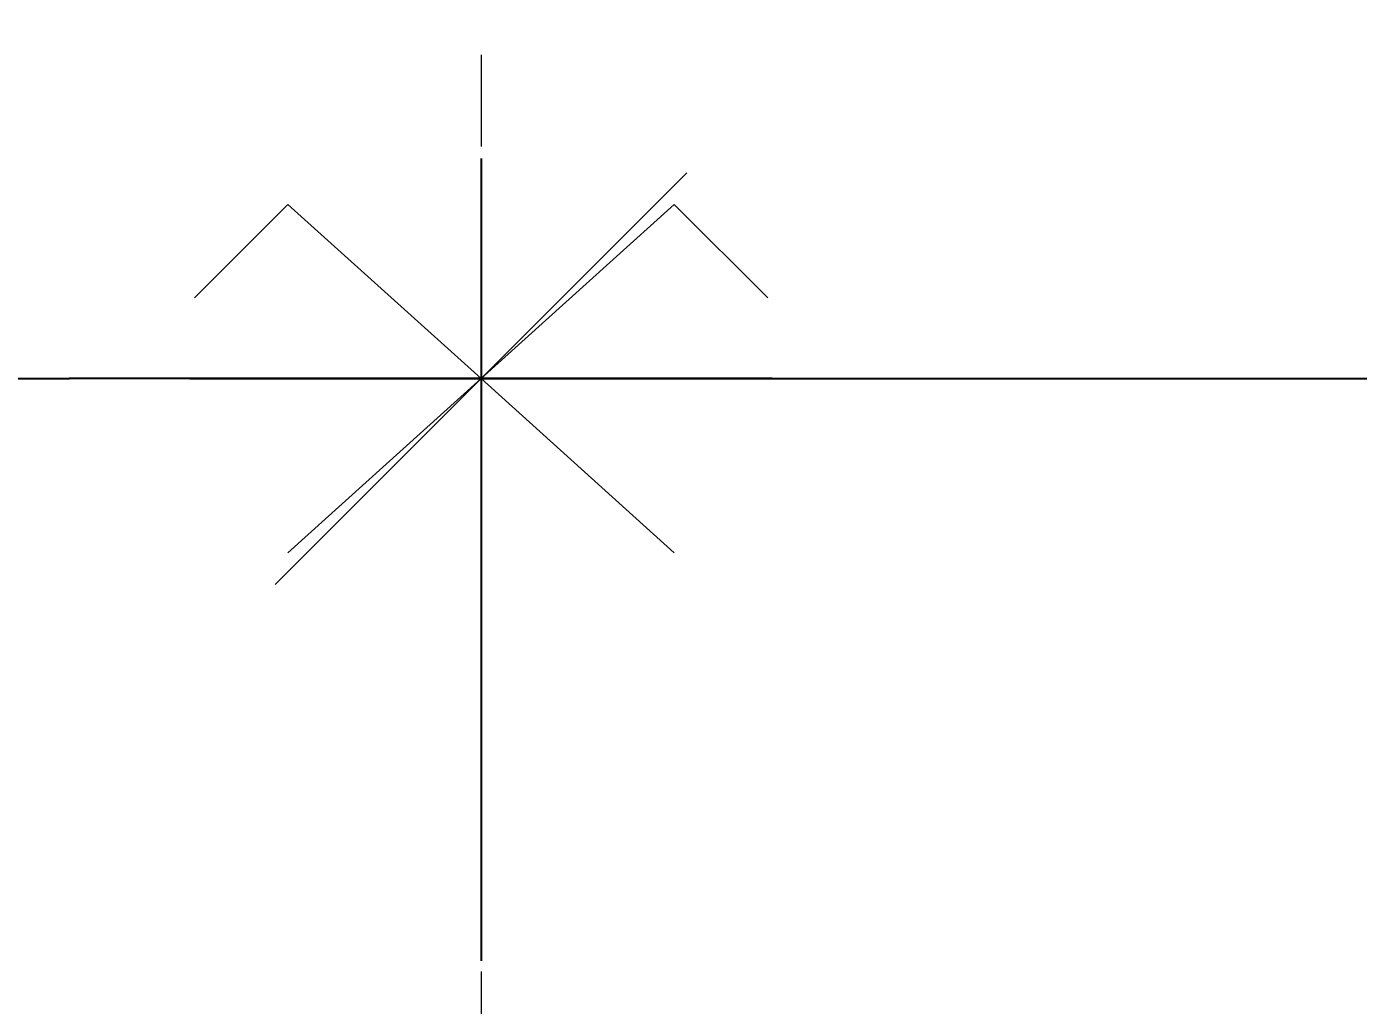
# Model space of a CAD drawing. Header units: metres. Extents: x 1838950 to 1842843, y 5171318 to 5174224.
# Drawn here: x 1841210.207 to 1841211.659, y 5171406.374 to 5171407.442 of the extents above; entities that cross this region are included whole.
import ezdxf

# ---------------------------------------------------------------- set-up
doc = ezdxf.new("R2010")
doc.units = ezdxf.units.M
doc.header["$LTSCALE"] = 0.0254
doc.header["$PDMODE"] = 1
doc.header["$PDSIZE"] = -2
doc.linetypes.add('Style de ligne -1', pattern=[0.83328, 0.41656, -0.41672])
doc.layers.get('0').update_dxf_attribs({"lineweight": 18})
doc.layers.get('DEFPOINTS').update_dxf_attribs({"lineweight": 18})
doc.layers.add('00 CHAZAL Coupe A.5', color=7, linetype='Continuous', lineweight=18)
doc.styles.add('Arial', font='arial.ttf')
doc.dimstyles.new('Arch', dxfattribs={"dimtxt": 302.065972, "dimasz": 0.002245, "dimexe": 0.003175, "dimexo": 0.001587, "dimgap": 0.001587, "dimtad": 1, "dimzin": 3, "dimtxsty": 'Arial', "dimblk": 'VW_SLASH', "dimblk1": 'VW_SLASH', "dimblk2": 'VW_SLASH', "dimcen": 0, "dimdle": 0.001587, "dimazin": 0, "dimtfac": 1, "dimtix": 1, "dimtmove": 0, "dimatfit": 0, "dimldrblk": 'VW_FILLEDARROW-3', "dimfxl": 1, "dimfrac": 2, "dimtolj": 1, "dimtzin": 3, "dimarcsym": 0})

# ---------------------------------------------------------------- blocks, each defined once
blk = doc.blocks.new('Groupe-1750-1')
at = {"layer": '00 CHAZAL Coupe A.5', "color": 7, "linetype": 'Continuous', "lineweight": 13}
for p, q in [((1841210.4919, 5171407.2477), (1841210.3899, 5171407.1457)), ((1841210.4919, 5171407.2477), (1841210.7025, 5171407.0577)), ((1841210.9132, 5171407.2477), (1841210.7025, 5171407.0577)), ((1841211.0152, 5171407.1457), (1841210.9132, 5171407.2477)), ((1841210.4919, 5171406.8677), (1841210.7025, 5171407.0577)), ((1841210.9132, 5171406.8677), (1841210.7025, 5171407.0577))]:
    blk.add_line(p, q, dxfattribs=at)
blk = doc.blocks.new('VW_SLASH')
at = {"color": 0, "linetype": 'ByBlock', "lineweight": -2, "transparency": 16777216}
blk.add_line((0.7072, 0), (-1, 0), dxfattribs=at)
at = {"color": 0, "lineweight": 20, "transparency": 16777216, "flags": 128}
blk.add_lwpolyline([(0.5001, 0.5001), (-0.5001, -0.5001)], dxfattribs=at)
blk = doc.blocks.new('*D1630')
at = {"layer": '00 CHAZAL Coupe A.5', "color": 0, "linetype": 'Continuous', "lineweight": -2, "transparency": 16777216}
for p, q in [((1841202.1951, 5171407.2979), (1841202.1951, 5171406.4227)), ((1841210.7025, 5171407.2979), (1841210.7025, 5171406.4227)), ((1841202.6441, 5171407.0577), (1841210.2536, 5171407.0577))]:
    blk.add_line(p, q, dxfattribs=at)
at = {"layer": 'DEFPOINTS', "color": 0, "linetype": 'Continuous', "transparency": 16777216}
for p in [(1841202.1951, 5171407.2995), (1841210.7025, 5171407.2995), (1841210.7025, 5171407.0577)]:
    blk.add_point(p, dxfattribs=at)
at = {"layer": '00 CHAZAL Coupe A.5', "color": 0, "linetype": 'Continuous', "lineweight": -2, "transparency": 16777216, "xscale": 0.44896484375, "yscale": 0.44896484375, "zscale": 0.44896484375, "rotation": 180}
blk.add_blockref('VW_SLASH', (1841202.1951, 5171407.0577), dxfattribs=at)
at = {"layer": '00 CHAZAL Coupe A.5', "color": 0, "linetype": 'Continuous', "lineweight": -2, "transparency": 16777216, "xscale": 0.44896484375, "yscale": 0.44896484375, "zscale": 0.44896484375}
blk.add_blockref('VW_SLASH', (1841210.7025, 5171407.0577), dxfattribs=at)
at = {"layer": '00 CHAZAL Coupe A.5', "color": 0, "linetype": 'Continuous', "lineweight": 5, "transparency": 16777216, "insert": (1841206.4488, 5171407.3071), "char_height": 0.15076, "attachment_point": 5, "style": 'Arial'}
blk.add_mtext('\\A1;8,51', dxfattribs=at)
blk = doc.blocks.new('VW_FILLEDARROW-3')
at = {"linetype": 'Continuous', "lineweight": 0, "transparency": 16777216}
blk.add_hatch(color=0, dxfattribs=at).paths.add_polyline_path([(-1.4144, 0.379), (0, 0), (-1.4144, -0.379)])
at = {"color": 0, "lineweight": 5, "transparency": 16777216, "flags": 128}
blk.add_lwpolyline([(-1.4144, 0.379), (0, 0), (-1.4144, -0.379)], close=True, dxfattribs=at)
blk = doc.blocks.new('*D1631')
at = {"layer": '00 CHAZAL Coupe A.5', "color": 0, "linetype": 'Continuous', "lineweight": -2, "transparency": 16777216}
for p, q in [((1841219.2099, 5171407.8092), (1841219.2099, 5171406.4227)), ((1841210.7025, 5171407.2979), (1841210.7025, 5171406.4227)), ((1841211.1515, 5171407.0577), (1841218.761, 5171407.0577))]:
    blk.add_line(p, q, dxfattribs=at)
at = {"layer": 'DEFPOINTS', "color": 0, "linetype": 'Continuous', "transparency": 16777216}
for p in [(1841219.2099, 5171407.8108), (1841210.7025, 5171407.2995), (1841219.2099, 5171407.0577)]:
    blk.add_point(p, dxfattribs=at)
at = {"layer": '00 CHAZAL Coupe A.5', "color": 0, "linetype": 'Continuous', "lineweight": -2, "transparency": 16777216, "xscale": 0.44896484375, "yscale": 0.44896484375, "zscale": 0.44896484375, "rotation": 180}
blk.add_blockref('VW_SLASH', (1841210.7025, 5171407.0577), dxfattribs=at)
at = {"layer": '00 CHAZAL Coupe A.5', "color": 0, "linetype": 'Continuous', "lineweight": -2, "transparency": 16777216, "xscale": 0.44896484375, "yscale": 0.44896484375, "zscale": 0.44896484375}
blk.add_blockref('VW_SLASH', (1841219.2099, 5171407.0577), dxfattribs=at)
at = {"layer": '00 CHAZAL Coupe A.5', "color": 0, "linetype": 'Continuous', "lineweight": 5, "transparency": 16777216, "insert": (1841214.9562, 5171407.3071), "char_height": 0.15076, "attachment_point": 5, "style": 'Arial'}
blk.add_mtext('\\A1;8,51', dxfattribs=at)

msp = doc.modelspace()

# ---------------------------------------------------------------- linework, layer by layer
at = {"layer": '00 CHAZAL Coupe A.5', "color": 7, "linetype": 'Style de ligne -1', "lineweight": 13}
msp.add_line((1841210.7025, 5171407.8108), (1841210.7025, 5171395.5325), dxfattribs=at)

# ---------------------------------------------------------------- block references
at = {"layer": '00 CHAZAL Coupe A.5', "color": 7}
msp.add_blockref('Groupe-1750-1', (0, 0), dxfattribs=at)

# ---------------------------------------------------------------- dimensions: what is measured, and where the dimension line sits
at = {"layer": '00 CHAZAL Coupe A.5', "color": 7, "linetype": 'Continuous', "lineweight": 5}
dim = msp.add_linear_dim(base=(1841219.2099, 5171407.0577), p1=(1841210.7025, 5171407.2995), p2=(1841219.2099, 5171407.8108), dimstyle='Arch', override={"dimtxt": 0.150758, "dimasz": 0.448965, "dimexe": 0.635, "dimgap": 0.15875, "dimpost": '<>', "dimtxsty": 'Arial', "dimdle": 0.3175, "dimtmove": 2}, dxfattribs=at)
dim.commit()
dim.dimension.update_dxf_attribs({"geometry": '*D1631', "text_midpoint": (1841214.9562, 5171407.3071)})
dim = msp.add_aligned_dim(p1=(1841202.1951, 5171407.2995), p2=(1841210.7025, 5171407.2995), distance=-0.2417, dimstyle='Arch', override={"dimtxt": 0.150758, "dimasz": 0.448965, "dimexe": 0.635, "dimgap": 0.15875, "dimpost": '<>', "dimtxsty": 'Arial', "dimdle": 0.3175, "dimtmove": 2}, dxfattribs=at)
dim.commit()
dim.dimension.update_dxf_attribs({"geometry": '*D1630', "text_midpoint": (1841206.4488, 5171407.3071)})

doc.saveas('drawing.dxf')
